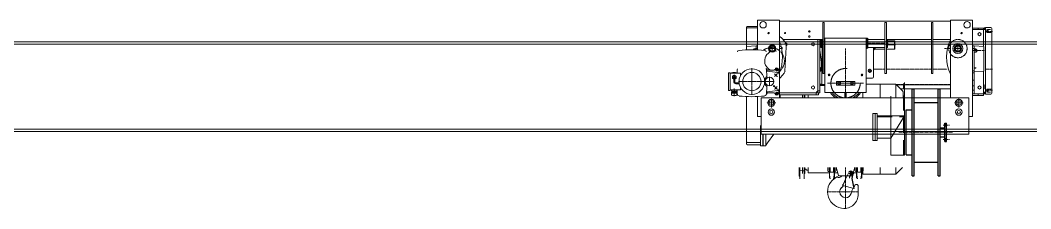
# Model space of a CAD drawing. Header units: millimetres. Extents: x -5562 to 63704, y 1151 to 23598.
# Drawn here: x 6988 to 9996, y 16285 to 16845 of the extents above; entities that cross this region are included whole.
import ezdxf

# ---------------------------------------------------------------- set-up
doc = ezdxf.new("R2010")
doc.units = ezdxf.units.MM
doc.header["$MEASUREMENT"] = 0
for name, pattern in [('CENTER2', [1.125, 0.75, -0.125, 0.125, -0.125]), ('CONTIN', [0]), ('DASHED', [315.32, 210.22, -105.1]), ('DOT_CENTER', [14, 12, -1, 0, -1]), ('HIDDEN', [9.525, 6.35, -3.175])]:
    doc.linetypes.add(name, pattern=pattern)
doc.layers.get('0').update_dxf_attribs({"linetype": 'CONTIN'})
doc.layers.add('07', color=7, linetype='CONTINUOUS')
doc.layers.add('Default', color=7, linetype='CONTINUOUS')

# ---------------------------------------------------------------- blocks, each defined once
blk = doc.blocks.new('A$C556C4CC6')
at = {"layer": '07', "color": 3, "linetype": 'Continuous', "ltscale": 100}
for p, q in [((72.5, 475), (84.5, 475)), ((72.5, 475), (72.5, 0)), ((84.5, 475), (84.5, 0)), ((214.5, 475), (214.5, 0)), ((214.5, 475), (226.5, 475)), ((226.5, 475), (226.5, 0)), ((84.5, 400), (214.5, 400)), ((39.5, 360), (39.5, 115)), ((39.5, 360), (72.5, 360)), ((251.5, 287.5), (251.5, 187.5)), ((251.5, 287.5), (261.5, 287.5)), ((251.5, 281), (261.5, 281)), ((261.5, 287.5), (261.5, 187.5)), ((226.5, 262.5), (251.5, 262.5)), ((251.5, 272), (261.5, 272)), ((226.5, 212.5), (251.5, 212.5)), ((251.5, 203), (261.5, 203)), ((251.5, 194), (261.5, 194)), ((251.5, 187.5), (261.5, 187.5)), ((39.5, 115), (72.5, 115)), ((84.5, 75), (214.5, 75)), ((72.5, 0), (84.5, 0)), ((214.5, 0), (226.5, 0))]:
    blk.add_line(p, q, dxfattribs=at)
at = {"layer": 'Default', "color": 1, "linetype": 'CENTER2', "lineweight": 13, "ltscale": 25}
for p, q in [((243.1, 276.5), (277.6, 276.5)), ((0, 237.5), (293.3, 237.5)), ((243.1, 198.5), (277.6, 198.5))]:
    blk.add_line(p, q, dxfattribs=at)

msp = doc.modelspace()

# ---------------------------------------------------------------- linework, layer by layer
at = {"color": 3, "linetype": 'Continuous', "lineweight": 0}
for p, q in [((9248.2, 16845.2), (9182.9, 16845.2)), ((9182.9, 16845.2), (9182.9, 16757.1)), ((9248.2, 16845.2), (9182.9, 16845.2)), ((9182.9, 16845.2), (9182.9, 16757.1)), ((9248.2, 16845.2), (9248.2, 16614.3)), ((9248.2, 16845.2), (9248.2, 16796.6)), ((9757.3, 16614.3), (9757.3, 16845.2)), ((9757.3, 16614.3), (9757.3, 16845.2)), ((9822.6, 16845.2), (9757.3, 16845.2)), ((9822.6, 16845.2), (9757.3, 16845.2)), ((9822.6, 16768.9), (9822.6, 16845.2)), ((9822.6, 16558.5), (9822.6, 16845.2)), ((9150.2, 16820.5), (9150.2, 16825)), ((9150.2, 16820.5), (9150.2, 16767.5)), ((9182.9, 16826.9), (9151.8, 16826.6)), ((9182.9, 16822.1), (9151.8, 16822.1)), ((9248.2, 16842.4), (9757.3, 16842.4)), ((9248.2, 16842.4), (9248.2, 16796.6)), ((9248.2, 16842.4), (9757.3, 16842.4)), ((9248.2, 16842.4), (9248.2, 16796.6)), ((9248.2, 16796.6), (9248.2, 16821.6)), ((9381, 16838.1), (9376.7, 16838.1)), ((9376.7, 16838.1), (9376.7, 16686.4)), ((9381, 16686.4), (9381, 16838.1)), ((9566.2, 16838.1), (9561.8, 16838.1)), ((9561.8, 16838.1), (9561.8, 16686.4)), ((9566.2, 16686.4), (9566.2, 16838.1)), ((9704.5, 16838.1), (9700.1, 16838.1)), ((9700.1, 16838.1), (9700.1, 16686.4)), ((9704.5, 16686.4), (9704.5, 16838.1)), ((9757.3, 16788), (9757.3, 16842.4)), ((9757.3, 16788), (9757.3, 16842.4)), ((9855.3, 16821.7), (9822.6, 16821.7)), ((9822.6, 16821.7), (9822.6, 16817.4)), ((9822.6, 16817.4), (9855.3, 16817.4)), ((9822.6, 16817.4), (9822.6, 16768.9)), ((9829.2, 16821.7), (9855.3, 16821.7)), ((9839, 16821.2), (9839, 16817.9)), ((9855.3, 16821.7), (9856.9, 16821.7)), ((9855.3, 16817.4), (9855.3, 16821.7)), ((9855.3, 16817.4), (9858, 16817.4)), ((9855.3, 16817.4), (9855.3, 16767.5)), ((9856.9, 16821.7), (9856.9, 16822.4)), ((9856.9, 16822.4), (9861.3, 16822.4)), ((9856.9, 16821.7), (9858, 16821.7)), ((9858, 16817.4), (9858, 16821.7)), ((9858, 16821.7), (9861.3, 16821.7)), ((9858, 16817.4), (9861.3, 16817.4)), ((9861.3, 16625.3), (9861.3, 16823.5)), ((9861.3, 16823.5), (9877.1, 16823.5)), ((9861.3, 16822.4), (9861.3, 16821.7)), ((9861.3, 16821.7), (9861.3, 16817.4)), ((9861.3, 16817.4), (9861.3, 16783.4)), ((9865.4, 16814.5), (9865.4, 16817.2)), ((9865.4, 16811.8), (9865.4, 16814.5)), ((9865.4, 16814.5), (9868.3, 16814.5)), ((9867.3, 16817.2), (9876.3, 16817.2)), ((9880.3, 16805.3), (9880.3, 16820.3)), ((9258.3, 16788), (9362.5, 16788)), ((9258.3, 16788), (9376.7, 16788)), ((9362.5, 16788), (9258.3, 16788)), ((9368, 16788), (9362.5, 16788)), ((9362.5, 16788), (9362.5, 16634.8)), ((9362.5, 16788), (9368, 16788)), ((9368, 16788), (9368, 16629.3)), ((9368, 16788), (9376.7, 16788)), ((9369.3, 16764.7), (9369.3, 16788)), ((9371, 16764.3), (9371, 16788)), ((9373.7, 16786.1), (9373.7, 16788)), ((9373.7, 16767), (9373.7, 16786.1)), ((9376.7, 16786.1), (9373.7, 16786.1)), ((9374.7, 16788), (9374.7, 16787.5)), ((9374.7, 16787.5), (9374.7, 16786.1)), ((9376.7, 16786.1), (9376.7, 16788)), ((9376.7, 16767), (9376.7, 16786.1)), ((9381, 16761.6), (9381, 16791.5)), ((9381, 16791.5), (9382.7, 16791.5)), ((9382.7, 16791.5), (9382.7, 16630.1)), ((9506.3, 16791.5), (9382.7, 16791.5)), ((9382.7, 16791.5), (9382.7, 16761.6)), ((9506.3, 16630.1), (9506.3, 16791.5)), ((9506.3, 16791.5), (9507.9, 16791.5)), ((9506.3, 16761.6), (9506.3, 16791.5)), ((9507.9, 16791.5), (9507.9, 16761.6)), ((9507.9, 16788), (9509.6, 16788)), ((9507.9, 16788), (9509.6, 16788)), ((9509.6, 16788), (9509.5, 16788)), ((9509.5, 16765.1), (9509.5, 16788)), ((9511, 16792.2), (9509.6, 16792.2)), ((9509.6, 16792.2), (9509.6, 16762.4)), ((9511, 16788.8), (9511, 16792.2)), ((9511, 16765), (9511, 16788.8)), ((9511, 16788), (9561.8, 16788)), ((9511, 16788), (9561.8, 16788)), ((9511, 16764.3), (9511, 16788)), ((9566.2, 16788), (9700.1, 16788)), ((9566.2, 16788), (9700.1, 16788)), ((9568.1, 16788), (9568.1, 16764.3)), ((9569.7, 16788), (9569.7, 16764.7)), ((9704.5, 16788), (9757.3, 16788)), ((9704.5, 16788), (9757.3, 16788)), ((9865.4, 16809.1), (9865.4, 16811.8)), ((9868.3, 16809.1), (9865.4, 16809.1)), ((9877.1, 16808.5), (9865.9, 16808.5)), ((9868.6, 16809.4), (9868.6, 16814.2)), ((9880.3, 16805.3), (9880.3, 16643.6)), ((9149.6, 16767.4), (9178.5, 16768.9)), ((9149.6, 16757.2), (9149.6, 16767.4)), ((9172.2, 16757.5), (9172.2, 16757.5)), ((9172.2, 16757.5), (9172.2, 16757.5)), ((9172.2, 16757.5), (9172.8, 16757.5)), ((9178.5, 16758), (9172.8, 16758)), ((9172.8, 16758), (9172.8, 16757.5)), ((9172.8, 16757.5), (9178.5, 16757.5)), ((9172.8, 16757.5), (9172.8, 16757.5)), ((9178.5, 16768.9), (9178.5, 16760.8)), ((9182.9, 16768.9), (9178.5, 16768.9)), ((9178.5, 16768.9), (9178.5, 16760.8)), ((9182.9, 16768.9), (9178.5, 16768.9)), ((9178.5, 16768.9), (9178.5, 16760.8)), ((9178.5, 16760.8), (9178.5, 16760.7)), ((9178.5, 16760.8), (9182.9, 16760.8)), ((9178.5, 16760.8), (9178.5, 16757.3)), ((9178.5, 16760.8), (9178.5, 16760.7)), ((9178.5, 16760.7), (9178.5, 16758)), ((9178.5, 16760.7), (9178.5, 16758)), ((9178.5, 16758), (9178.5, 16757.5)), ((9178.5, 16758), (9178.5, 16757.5)), ((9178.5, 16757.5), (9178.5, 16757.3)), ((9178.5, 16757.5), (9178.5, 16757.3)), ((9182.9, 16760.8), (9182.9, 16768.9)), ((9182.9, 16760.8), (9182.9, 16768.9)), ((9182.9, 16757.1), (9182.9, 16760.8)), ((9182.9, 16757.1), (9182.9, 16760.8)), ((9225.9, 16768.9), (9225.9, 16771.3)), ((9227, 16768.9), (9227, 16771.3)), ((9248.2, 16782.1), (9248.2, 16689.6)), ((9248.2, 16689.6), (9248.2, 16782.1)), ((9248.2, 16782.1), (9248.2, 16770.1)), ((9263.4, 16780.3), (9263.5, 16780.3)), ((9263.5, 16780.3), (9264.8, 16780.8)), ((9264.3, 16693.6), (9267.9, 16764.7)), ((9265.5, 16777.3), (9265, 16777.1)), ((9266.3, 16777.6), (9265.5, 16777.3)), ((9266.4, 16773.6), (9266.8, 16773.8)), ((9266.8, 16773.8), (9267.6, 16774)), ((9267.3, 16770.1), (9268.6, 16770.6)), ((9371, 16764.3), (9369.3, 16764.7)), ((9371, 16764.3), (9373.7, 16764.3)), ((9373.7, 16764.3), (9373.7, 16767)), ((9376.7, 16767), (9373.7, 16767)), ((9374.5, 16767), (9374.2, 16699.5)), ((9376.7, 16764.3), (9376.7, 16767)), ((9382.7, 16761.6), (9381, 16761.6)), ((9507.9, 16761.6), (9506.3, 16761.6)), ((9507.9, 16764.3), (9509.5, 16764.3)), ((9509.6, 16765.1), (9509.5, 16765.1)), ((9509.5, 16764.3), (9509.5, 16765.1)), ((9511, 16762.4), (9509.6, 16762.4)), ((9511, 16765), (9511, 16764.3)), ((9511, 16764.3), (9561.8, 16764.3)), ((9511, 16764.3), (9511, 16762.4)), ((9528.1, 16764.3), (9528.1, 16676.4)), ((9528.1, 16756.7), (9528.1, 16764.3)), ((9529.7, 16756.7), (9528.1, 16756.7)), ((9529.7, 16764.3), (9529.7, 16756.7)), ((9529.7, 16759.4), (9531.3, 16759.4)), ((9531.3, 16760.2), (9531.3, 16764.3)), ((9531.3, 16759.4), (9531.3, 16760.2)), ((9532.8, 16760.2), (9531.3, 16760.2)), ((9532.8, 16760.2), (9532.8, 16764.3)), ((9532.8, 16759.4), (9532.8, 16760.2)), ((9532.8, 16759.4), (9561.8, 16759.4)), ((9566.2, 16764.3), (9568.1, 16764.3)), ((9566.2, 16759.4), (9589.9, 16759.4)), ((9569.7, 16764.7), (9568.1, 16764.3)), ((9569.7, 16783.9), (9589.9, 16783.9)), ((9589.9, 16783.9), (9589.9, 16759.4)), ((9591.5, 16783.5), (9589.9, 16783.9)), ((9591.5, 16759.8), (9589.9, 16759.4)), ((9591.5, 16783.5), (9591.5, 16759.8)), ((9778.5, 16768.9), (9778.5, 16771.3)), ((9779.6, 16768.9), (9779.6, 16771.3)), ((9822.6, 16760.8), (9822.6, 16768.9)), ((9822.6, 16768.9), (9822.6, 16761)), ((9822.6, 16768.9), (9822.6, 16760.8)), ((9827, 16768.9), (9822.6, 16768.9)), ((9822.6, 16768.9), (9822.6, 16760.8)), ((9827, 16768.9), (9822.6, 16768.9)), ((9822.6, 16636.9), (9822.6, 16760.8)), ((9822.6, 16760.8), (9827, 16760.8)), ((9822.6, 16760.8), (9822.6, 16636.9)), ((9822.6, 16760.8), (9822.6, 16636.9)), ((9827, 16763.4), (9827, 16768.9)), ((9827, 16760.8), (9827, 16768.9)), ((9827, 16768.9), (9855.8, 16767.4)), ((9827, 16760.8), (9827, 16768.9)), ((9827, 16760.8), (9827, 16763.4)), ((9827, 16760.7), (9827, 16760.8)), ((9827, 16636.9), (9827, 16760.8)), ((9827, 16760.7), (9827, 16760.8)), ((9827, 16758), (9827, 16760.7)), ((9827, 16758), (9827, 16760.7)), ((9827, 16757.5), (9827, 16758)), ((9827, 16757.5), (9827, 16758)), ((9832.7, 16758), (9827, 16758)), ((9827, 16753.1), (9827, 16757.5)), ((9827, 16757.5), (9832.7, 16757.5)), ((9827, 16755.3), (9827, 16757.5)), ((9827, 16753.1), (9827, 16755.3)), ((9832.7, 16757.5), (9832.7, 16758)), ((9832.7, 16757.5), (9833.2, 16757.5)), ((9832.7, 16753.1), (9832.7, 16757.5)), ((9833.2, 16757.5), (9834.5, 16755.3)), ((9833.2, 16757.5), (9833.2, 16753.1)), ((9834.5, 16755.3), (9833.2, 16753.1)), ((9855.8, 16767.4), (9855.8, 16693.4)), ((9861.3, 16783.4), (9861.3, 16771.5)), ((9861.3, 16771.1), (9861.3, 16783.4)), ((9232, 16696.8), (9212.7, 16696.8)), ((9239.1, 16699.8), (9238.2, 16698.2)), ((9238.2, 16698.2), (9239.1, 16696.6)), ((9240.9, 16699.8), (9239.1, 16699.8)), ((9239.1, 16696.6), (9240.9, 16696.6)), ((9241.9, 16698.2), (9240.9, 16699.8)), ((9240.9, 16696.6), (9241.9, 16698.2)), ((9245.5, 16688.4), (9245.5, 16698.2)), ((9369.3, 16704.7), (9368, 16704.7)), ((9368, 16694.3), (9369.3, 16694.3)), ((9372.3, 16699.5), (9369.3, 16704.7)), ((9369.3, 16694.3), (9372.3, 16699.5)), ((9374.2, 16699.5), (9373.9, 16673.4)), ((9827, 16702.8), (9827, 16703.3)), ((9832.7, 16703.3), (9827, 16703.3)), ((9827, 16702.8), (9827, 16703.3)), ((9827, 16701.7), (9827, 16702.8)), ((9827, 16701.7), (9827, 16702.8)), ((9832.7, 16702.8), (9827, 16702.8)), ((9827, 16700.4), (9827, 16701.7)), ((9827, 16700.4), (9827, 16701.7)), ((9827, 16691.9), (9827, 16700.4)), ((9827, 16626.6), (9827, 16700.4)), ((9832.7, 16703.3), (9833.2, 16703.3)), ((9832.7, 16702.8), (9832.7, 16703.3)), ((9096.5, 16636.7), (9096.5, 16688.9)), ((9101.5, 16688.9), (9096.5, 16688.9)), ((9101.5, 16687.8), (9101.5, 16688.9)), ((9101.5, 16687.8), (9105.3, 16687.8)), ((9101.5, 16637.8), (9101.5, 16687.8)), ((9105.3, 16688.9), (9105.3, 16687.8)), ((9121.6, 16688.9), (9105.3, 16688.9)), ((9105.3, 16687.8), (9121.6, 16687.8)), ((9108, 16673.1), (9108, 16678.1)), ((9108.5, 16679.1), (9112.9, 16681.6)), ((9112.1, 16670.1), (9108.5, 16672.1)), ((9112.1, 16661.4), (9112.1, 16675.6)), ((9114, 16681.6), (9118.3, 16679.1)), ((9114.8, 16661.4), (9114.8, 16675.6)), ((9118.3, 16672.1), (9114.8, 16670.1)), ((9118.9, 16678.1), (9118.9, 16673.1)), ((9121.6, 16687.8), (9121.6, 16688.9)), ((9121.6, 16687.8), (9131.9, 16687.8)), ((9131.9, 16682.6), (9131.9, 16687.8)), ((9132.5, 16682.6), (9131.9, 16682.6)), ((9131.9, 16680.5), (9131.9, 16682.6)), ((9132.5, 16681.5), (9132.5, 16682.6)), ((9248.2, 16671.6), (9258.7, 16684.1)), ((9248.2, 16671.6), (9248.2, 16623.8)), ((9248.2, 16671.6), (9248.2, 16629.3)), ((9248.2, 16623.8), (9248.2, 16671.6)), ((9248.2, 16629.3), (9248.2, 16671.6)), ((9373.9, 16673.4), (9373.7, 16654.5)), ((9376.7, 16686.4), (9381, 16686.4)), ((9395.2, 16679.8), (9393.7, 16680.5)), ((9396, 16684.9), (9397.4, 16684.1)), ((9491.6, 16684.1), (9493, 16684.9)), ((9495.2, 16680.5), (9493.7, 16679.8)), ((9506.3, 16673.1), (9524.8, 16673.1)), ((9561.8, 16686.4), (9566.2, 16686.4)), ((9700.1, 16686.4), (9704.5, 16686.4)), ((9855.8, 16693.4), (9827, 16691.9)), ((9827.3, 16691.9), (9827.3, 16636.6)), ((9855.3, 16693.4), (9855.3, 16626)), ((9861.3, 16665.5), (9861.3, 16677.7)), ((9861.3, 16677.4), (9861.3, 16665.5)), ((9861.3, 16665.5), (9861.3, 16631.5)), ((9101.5, 16636.7), (9096.5, 16636.7)), ((9101.5, 16637.8), (9105.5, 16637.8)), ((9101.5, 16636.7), (9101.5, 16637.8)), ((9105.5, 16637.8), (9105.5, 16634.7)), ((9105.5, 16637.8), (9106.1, 16637.8)), ((9105.5, 16634.7), (9106.1, 16634.7)), ((9106.1, 16637.8), (9112.9, 16637.8)), ((9106.1, 16637.8), (9106.1, 16634.7)), ((9106.6, 16634.7), (9106.1, 16634.7)), ((9106.6, 16630.9), (9106.6, 16634.7)), ((9107.1, 16634.7), (9106.6, 16634.7)), ((9112.9, 16634.7), (9107.1, 16634.7)), ((9107.1, 16630.9), (9107.1, 16634.7)), ((9112.9, 16637.8), (9112.9, 16634.7)), ((9112.9, 16637.8), (9114, 16637.8)), ((9114, 16634.7), (9112.9, 16634.7)), ((9114, 16637.8), (9114, 16634.7)), ((9114, 16637.8), (9120.8, 16637.8)), ((9119.7, 16634.7), (9114, 16634.7)), ((9117.5, 16658.7), (9127.3, 16658.7)), ((9127.6, 16656), (9117.5, 16656)), ((9120.2, 16634.7), (9119.7, 16634.7)), ((9119.7, 16630.9), (9119.7, 16634.7)), ((9120.8, 16634.7), (9120.2, 16634.7)), ((9120.2, 16630.9), (9120.2, 16634.7)), ((9120.8, 16634.7), (9120.8, 16637.8)), ((9120.8, 16637.8), (9121.3, 16637.8)), ((9121.3, 16634.7), (9120.8, 16634.7)), ((9121.3, 16637.8), (9131.9, 16637.8)), ((9121.3, 16637.8), (9121.3, 16634.7)), ((9131.9, 16643), (9131.9, 16645.1)), ((9131.9, 16637.8), (9131.9, 16643)), ((9132.5, 16643), (9131.9, 16643)), ((9132.5, 16643), (9132.5, 16644.1)), ((9245.5, 16627.4), (9245.5, 16637.2)), ((9362.5, 16634.8), (9362.5, 16629.3)), ((9368, 16653.1), (9382.7, 16653.1)), ((9382.7, 16651.4), (9368, 16651.4)), ((9369.2, 16654.8), (9369.2, 16653.1)), ((9372.1, 16654.6), (9372.1, 16653.1)), ((9373.2, 16654.5), (9373.7, 16654.5)), ((9373.7, 16654.5), (9382.7, 16654.5)), ((9471.7, 16663.3), (9417.3, 16663.3)), ((9417.3, 16663.3), (9417.3, 16652.4)), ((9417.3, 16652.4), (9471.7, 16652.4)), ((9425.4, 16661.9), (9421.9, 16659.9)), ((9421.9, 16659.9), (9421.9, 16655.8)), ((9421.9, 16655.8), (9425.4, 16653.8)), ((9429, 16659.9), (9425.4, 16661.9)), ((9425.4, 16653.8), (9429, 16655.8)), ((9429, 16655.8), (9429, 16659.9)), ((9463.5, 16661.9), (9460, 16659.9)), ((9460, 16659.9), (9460, 16655.8)), ((9460, 16655.8), (9463.5, 16653.8)), ((9467.1, 16659.9), (9463.5, 16661.9)), ((9463.5, 16653.8), (9467.1, 16655.8)), ((9467.1, 16655.8), (9467.1, 16659.9)), ((9471.7, 16652.4), (9471.7, 16663.3)), ((9547.7, 16655.2), (9506.3, 16655.2)), ((9591.7, 16655.2), (9547.7, 16655.2)), ((9547.7, 16655.2), (9547.7, 16614.3)), ((9593.9, 16654.1), (9593.9, 16614.3)), ((9595.5, 16653.6), (9614.9, 16634.2)), ((9596, 16653.1), (9757.3, 16653.1)), ((9607.7, 16641.4), (9757.3, 16641.4)), ((9822.6, 16636.9), (9822.6, 16626.6)), ((9822.6, 16626.6), (9822.6, 16636.9)), ((9822.6, 16636.9), (9827, 16636.9)), ((9822.6, 16636.9), (9822.6, 16626.6)), ((9822.6, 16636.6), (9822.6, 16626.6)), ((9827, 16653.1), (9827.3, 16653.1)), ((9827, 16641.4), (9827.3, 16641.4)), ((9827, 16626.6), (9827, 16636.9)), ((9827.3, 16636.6), (9827, 16636.6)), ((9855.3, 16653.1), (9856.9, 16653.1)), ((9855.3, 16641.4), (9856.9, 16641.4)), ((9856.9, 16653.1), (9856.9, 16641.4)), ((9865.4, 16637), (9865.4, 16639.8)), ((9865.4, 16639.8), (9868.3, 16639.8)), ((9865.4, 16634.3), (9865.4, 16637)), ((9865.4, 16631.7), (9865.4, 16634.3)), ((9868.3, 16634.3), (9865.4, 16634.3)), ((9877.1, 16640.3), (9865.9, 16640.3)), ((9868.6, 16634.6), (9868.6, 16639.4)), ((9880.3, 16643.6), (9880.3, 16628.6)), ((9105.5, 16630.9), (9105.5, 16628.2)), ((9105.5, 16630.9), (9106.1, 16630.9)), ((9106.1, 16628.2), (9105.5, 16628.2)), ((9105.5, 16628.2), (9105.5, 16623.8)), ((9106.1, 16630.9), (9106.6, 16630.9)), ((9106.1, 16630.9), (9106.1, 16628.2)), ((9112.9, 16628.2), (9106.1, 16628.2)), ((9106.6, 16630.9), (9107.1, 16630.9)), ((9107.1, 16630.9), (9112.9, 16630.9)), ((9118.9, 16621.4), (9108, 16621.4)), ((9112.9, 16630.9), (9112.9, 16628.2)), ((9112.9, 16630.9), (9114, 16630.9)), ((9114, 16628.2), (9112.9, 16628.2)), ((9114, 16630.9), (9119.7, 16630.9)), ((9114, 16628.2), (9114, 16630.9)), ((9120.8, 16628.2), (9114, 16628.2)), ((9119.7, 16630.9), (9120.2, 16630.9)), ((9120.2, 16630.9), (9120.8, 16630.9)), ((9120.8, 16630.9), (9121.3, 16630.9)), ((9120.8, 16628.2), (9120.8, 16630.9)), ((9121.3, 16628.2), (9120.8, 16628.2)), ((9121.3, 16630.9), (9121.3, 16628.2)), ((9121.3, 16628.2), (9121.3, 16623.8)), ((9150.2, 16618.2), (9150.2, 16483.9)), ((9182.9, 16618.3), (9182.9, 16558.5)), ((9182.9, 16618.3), (9182.9, 16558.5)), ((9193.7, 16614.3), (9811.7, 16614.3)), ((9193.7, 16506.7), (9193.7, 16614.3)), ((9212.7, 16628.8), (9232, 16628.8)), ((9223.7, 16606.9), (9217.2, 16603.1)), ((9230.2, 16603.1), (9223.7, 16606.9)), ((9239.1, 16629), (9238.2, 16627.4)), ((9238.2, 16627.4), (9239.1, 16625.8)), ((9240.9, 16629), (9239.1, 16629)), ((9239.1, 16625.8), (9240.9, 16625.8)), ((9241.9, 16627.4), (9240.9, 16629)), ((9240.9, 16625.8), (9241.9, 16627.4)), ((9248.2, 16629.3), (9248.2, 16623.8)), ((9248.2, 16629.3), (9357, 16629.3)), ((9248.2, 16626), (9248.2, 16629.3)), ((9248.2, 16614.3), (9248.2, 16623.8)), ((9248.2, 16623.8), (9357.1, 16623.8)), ((9248.2, 16623.8), (9248.2, 16614.3)), ((9248.7, 16623.8), (9248.7, 16614.3)), ((9250.4, 16614.3), (9250.4, 16623.8)), ((9316.5, 16614.3), (9316.5, 16623.8)), ((9321.7, 16614.3), (9321.7, 16623.8)), ((9323.3, 16614.3), (9323.3, 16623.8)), ((9323.3, 16623.1), (9323.3, 16623.8)), ((9323.3, 16614.3), (9323.3, 16623.1)), ((9333.1, 16623.8), (9333.1, 16614.3)), ((9333.1, 16623.8), (9333.1, 16614.3)), ((9357, 16629.3), (9357.1, 16629.3)), ((9357.1, 16629.3), (9362.5, 16629.3)), ((9357.1, 16623.8), (9363.6, 16623.8)), ((9362.5, 16629.3), (9363.6, 16629.3)), ((9363.6, 16629.3), (9368, 16629.3)), ((9363.6, 16629.3), (9363.6, 16623.8)), ((9382.7, 16630.1), (9506.3, 16630.1)), ((9442.8, 16615.7), (9442.8, 16630.1)), ((9446.1, 16630.1), (9446.1, 16615.7)), ((9495.9, 16630.1), (9495.9, 16614.3)), ((9495.9, 16630.1), (9495.9, 16614.3)), ((9615.7, 16614.3), (9615.7, 16632.3)), ((9781.8, 16606.9), (9775.3, 16603.1)), ((9788.3, 16603.1), (9781.8, 16606.9)), ((9811.7, 16614.3), (9811.7, 16506.7)), ((9822.6, 16626.6), (9822.6, 16626)), ((9822.6, 16626.6), (9827, 16626.6)), ((9822.6, 16558.5), (9822.6, 16626.6)), ((9822.6, 16626.6), (9827, 16626.6)), ((9855.3, 16626), (9822.6, 16626)), ((9822.6, 16626), (9822.6, 16621.7)), ((9822.6, 16621.7), (9855.3, 16621.7)), ((9839, 16625.5), (9839, 16622.2)), ((9855.3, 16631.5), (9858, 16631.5)), ((9856.9, 16627.1), (9855.3, 16627.1)), ((9855.3, 16621.7), (9855.3, 16626)), ((9856.9, 16627.1), (9856.9, 16626.4)), ((9858, 16627.1), (9856.9, 16627.1)), ((9856.9, 16626.4), (9861.3, 16626.4)), ((9858, 16631.5), (9858, 16627.1)), ((9858, 16631.5), (9861.3, 16631.5)), ((9861.3, 16627.1), (9858, 16627.1)), ((9861.3, 16631.5), (9861.3, 16627.1)), ((9861.3, 16626.4), (9861.3, 16627.1)), ((9877.1, 16625.3), (9861.3, 16625.3)), ((9867.3, 16631.7), (9876.3, 16631.7)), ((9217.2, 16603.1), (9217.2, 16595.6)), ((9217.2, 16595.6), (9223.7, 16591.8)), ((9223.7, 16591.8), (9230.2, 16595.6)), ((9230.2, 16595.6), (9230.2, 16603.1)), ((9775.3, 16603.1), (9775.3, 16595.6)), ((9775.3, 16595.6), (9781.8, 16591.8)), ((9781.8, 16591.8), (9788.3, 16595.6)), ((9788.3, 16595.6), (9788.3, 16603.1)), ((9193.7, 16558.5), (9182.9, 16558.5)), ((9193.7, 16558.5), (9182.9, 16558.5)), ((9822.6, 16558.5), (9811.7, 16558.5)), ((9822.6, 16558.5), (9811.7, 16558.5)), ((9191.6, 16532.6), (9191.6, 16481.6)), ((9150.2, 16477.5), (9150.2, 16483.9)), ((9811.7, 16506.7), (9193.7, 16506.7)), ((9198.4, 16471.9), (9198.4, 16506.7)), ((9199.2, 16471.5), (9199.2, 16506.7)), ((9199.2, 16471.9), (9199.2, 16506.7)), ((9206.8, 16474.2), (9206.8, 16506.7)), ((9230.8, 16506.7), (9212.3, 16480.2)), ((9151.8, 16481.6), (9191.6, 16481.6)), ((9151.8, 16475.1), (9191.3, 16474.6)), ((9191.6, 16481.6), (9191.6, 16479.9)), ((9191.6, 16479.9), (9191.6, 16478.5)), ((9191.6, 16478.5), (9191.6, 16476.6)), ((9191.6, 16476.6), (9191.6, 16474.6)), ((9191.6, 16474.6), (9191.6, 16474.2)), ((9191.6, 16474.2), (9191.6, 16473.2)), ((9191.6, 16473.2), (9191.6, 16471.9)), ((9191.8, 16471.6), (9198.4, 16471.5)), ((9199.2, 16471.9), (9198.4, 16471.9)), ((9198.4, 16471.9), (9198.4, 16471.5)), ((9206.5, 16471.6), (9199.2, 16471.5)), ((9206.8, 16474.2), (9206.8, 16472)), ((9208.3, 16474.6), (9207.1, 16474.6)), ((9209, 16475.5), (9208.5, 16474.7)), ((9210.7, 16477.8), (9209, 16475.5)), ((9212.3, 16480.2), (9210.7, 16477.8)), ((9306.2, 16383.7), (9306.2, 16407.3)), ((9308.1, 16381.9), (9308.1, 16407.3)), ((9309.7, 16397.9), (9316.5, 16397.8)), ((9316.5, 16389.1), (9316.5, 16407.3)), ((9316.5, 16397.8), (9320.1, 16397.8)), ((9321.7, 16389.6), (9321.7, 16407.3)), ((9323.3, 16389.7), (9323.3, 16407.3)), ((9323.3, 16401.9), (9323.3, 16407.3)), ((9326.3, 16401.9), (9323.3, 16401.9)), ((9328.5, 16400), (9326.8, 16401.7)), ((9333.1, 16399.7), (9329.1, 16399.7)), ((9333.1, 16407.3), (9333.1, 16399.7)), ((9333.1, 16407.3), (9333.1, 16391)), ((9392.3, 16407.3), (9392.3, 16397.8)), ((9395.7, 16407.3), (9395.7, 16404)), ((9395.7, 16404), (9395.7, 16400.4)), ((9396.1, 16394), (9399, 16394)), ((9396.3, 16407.3), (9396.3, 16399)), ((9396.3, 16399), (9396.3, 16375.7)), ((9396.3, 16397.8), (9396.3, 16397.8)), ((9396.3, 16375.7), (9396.3, 16397.8)), ((9399, 16407.3), (9399, 16393.6)), ((9408.8, 16407.3), (9408.8, 16393.6)), ((9408.8, 16394), (9411.7, 16394)), ((9411.5, 16407.3), (9411.5, 16399)), ((9411.5, 16375.7), (9411.5, 16399)), ((9411.5, 16397.8), (9411.5, 16375.7)), ((9411.5, 16397.8), (9411.5, 16397.8)), ((9412, 16407.3), (9412, 16404)), ((9412, 16404), (9412, 16400.4)), ((9415.5, 16397.8), (9415.5, 16407.3)), ((9417.6, 16407.3), (9417.6, 16406.9)), ((9418, 16404.4), (9423.6, 16383.5)), ((9458.6, 16396.9), (9459.5, 16396.3)), ((9458.6, 16396.9), (9458.6, 16396.9)), ((9465.4, 16383.5), (9471, 16404.4)), ((9471.4, 16407.3), (9471.4, 16406.9)), ((9473.5, 16407.3), (9473.5, 16397.8)), ((9476.9, 16404), (9476.9, 16407.3)), ((9476.9, 16400.4), (9476.9, 16404)), ((9477.3, 16394), (9480.2, 16394)), ((9477.5, 16399), (9477.5, 16407.3)), ((9477.5, 16399), (9477.5, 16375.7)), ((9477.5, 16375.7), (9477.5, 16397.8)), ((9477.5, 16397.8), (9477.5, 16397.8)), ((9480.2, 16393.6), (9480.2, 16407.3)), ((9490, 16393.6), (9490, 16407.3)), ((9490, 16394), (9492.9, 16394)), ((9492.7, 16399), (9492.7, 16407.3)), ((9492.7, 16375.7), (9492.7, 16399)), ((9492.7, 16397.8), (9492.7, 16397.8)), ((9492.7, 16397.8), (9492.7, 16375.7)), ((9493.2, 16404), (9493.2, 16407.3)), ((9493.2, 16400.4), (9493.2, 16404)), ((9495.9, 16407.3), (9495.9, 16391)), ((9495.9, 16407.3), (9495.9, 16387.2)), ((9496.7, 16397.8), (9496.7, 16407.3)), ((9547.7, 16407.3), (9547.7, 16387.2)), ((9593.9, 16407.3), (9593.9, 16388.2)), ((9614, 16407.3), (9595.5, 16388.8)), ((9306.2, 16383.1), (9306.2, 16383.7)), ((9308.1, 16381.9), (9307.8, 16381.9)), ((9308.1, 16381.3), (9307.8, 16381.3)), ((9308.1, 16381.3), (9308.1, 16381.9)), ((9308.1, 16373.8), (9308.1, 16381.3)), ((9321.7, 16389.6), (9323.3, 16389.7)), ((9321.7, 16373.7), (9321.7, 16389.6)), ((9396.3, 16391), (9333.1, 16391)), ((9396.3, 16375.7), (9396.3, 16375.7)), ((9399, 16374), (9398.8, 16373.6)), ((9408.9, 16373.6), (9408.8, 16374)), ((9418.7, 16380), (9410.7, 16374)), ((9421.6, 16391), (9411.5, 16391)), ((9411.5, 16375.7), (9411.5, 16375.7)), ((9424.9, 16382.5), (9444.5, 16382.5)), ((9433, 16382.5), (9455.9, 16382.5)), ((9436.3, 16355.3), (9441.4, 16365.8)), ((9436.9, 16354), (9442.9, 16366.3)), ((9441.4, 16365.8), (9441.9, 16366.8)), ((9442.4, 16365.3), (9441.4, 16365.8)), ((9441.9, 16366.8), (9454.5, 16392.5)), ((9442.9, 16366.3), (9441.9, 16366.8)), ((9444.5, 16382.5), (9455.6, 16382.5)), ((9455.6, 16382.5), (9464.1, 16382.5)), ((9455.9, 16375.7), (9455.9, 16382.5)), ((9467.7, 16388), (9464.5, 16374.2)), ((9464.5, 16374.2), (9469.3, 16349.5)), ((9477.5, 16391), (9467.4, 16391)), ((9477.5, 16375.7), (9477.5, 16375.7)), ((9480.2, 16374), (9480, 16373.6)), ((9490.1, 16373.6), (9490, 16374)), ((9495.9, 16391), (9492.7, 16391)), ((9492.7, 16375.7), (9492.7, 16375.7)), ((9547.7, 16387.2), (9495.9, 16387.2)), ((9547.7, 16387.2), (9591.7, 16387.2)), ((9435.8, 16354.3), (9436.3, 16355.3)), ((9435.8, 16354.3), (9436.8, 16353.9)), ((9437.3, 16354.9), (9436.3, 16355.3)), ((9436.8, 16353.9), (9436.9, 16354)), ((9469, 16345.1), (9436.9, 16354)), ((9469, 16345.1), (9470.1, 16345.1)), ((9469.3, 16349.5), (9470.1, 16345.1))]:
    msp.add_line(p, q, dxfattribs=at)
at = {"color": 3, "linetype": 'DOT_CENTER', "lineweight": 0}
for p, q in [((9861.3, 16811.8), (9881.7, 16811.8)), ((9226.4, 16760.8), (9215.5, 16760.8)), ((9226.4, 16760.8), (9217.2, 16760.8)), ((9225.8, 16769.8), (9223.8, 16769.8)), ((9224.8, 16770.7), (9224.8, 16768.8)), ((9226.4, 16760.8), (9226.4, 16771.7)), ((9226.4, 16760.8), (9226.4, 16770)), ((9237.3, 16760.8), (9226.4, 16760.8)), ((9226.4, 16749.9), (9226.4, 16760.8)), ((9226.4, 16751.5), (9226.4, 16760.8)), ((9235.7, 16760.8), (9226.4, 16760.8)), ((9229, 16769.8), (9227.1, 16769.8)), ((9228, 16770.7), (9228, 16768.8)), ((9256.9, 16760.8), (9248.2, 16760.8)), ((9376.7, 16776.6), (9368, 16776.6)), ((9381, 16776.6), (9384, 16776.6)), ((9444.5, 16614.3), (9444.5, 16761.3)), ((9504.9, 16776.6), (9509.3, 16776.6)), ((9509.6, 16776.6), (9507.9, 16776.6)), ((9561.8, 16776.6), (9511, 16776.6)), ((9571.1, 16776.6), (9566.2, 16776.6)), ((9592.9, 16771.7), (9569.7, 16771.7)), ((9757.3, 16760.8), (9739.4, 16760.8)), ((9779.1, 16760.8), (9768.2, 16760.8)), ((9779.1, 16760.8), (9769.8, 16760.8)), ((9778.4, 16769.8), (9776.5, 16769.8)), ((9777.4, 16770.7), (9777.4, 16768.8)), ((9779.1, 16760.8), (9779.1, 16771.7)), ((9779.1, 16760.8), (9779.1, 16770)), ((9790, 16760.8), (9779.1, 16760.8)), ((9779.1, 16749.9), (9779.1, 16760.8)), ((9779.1, 16751.5), (9779.1, 16760.8)), ((9788.3, 16760.8), (9779.1, 16760.8)), ((9781.7, 16769.8), (9779.7, 16769.8)), ((9780.7, 16770.7), (9780.7, 16768.8)), ((9821.3, 16755.3), (9828.3, 16755.3)), ((9832.3, 16755.3), (9827, 16755.3)), ((9832.3, 16755.3), (9835.6, 16755.3)), ((9835.6, 16755.3), (9858.4, 16755.3)), ((9165.7, 16702.5), (9165.7, 16666.6)), ((9209.9, 16698.2), (9208.9, 16698.2)), ((9245.3, 16698.2), (9234.7, 16698.2)), ((9240, 16703.5), (9240, 16692.9)), ((9368, 16699.5), (9376.7, 16699.5)), ((9372.3, 16699.5), (9373.2, 16699.5)), ((9373.2, 16699.5), (9374.2, 16699.5)), ((9374.2, 16699.5), (9376.7, 16699.5)), ((9381, 16699.5), (9382.7, 16699.5)), ((9522.3, 16694.9), (9510.9, 16694.9)), ((9516.6, 16700.6), (9516.6, 16689.2)), ((9528.1, 16699.5), (9561.8, 16699.5)), ((9566.2, 16699.5), (9700.1, 16699.5)), ((9704.5, 16699.5), (9747, 16699.5)), ((9821.3, 16694.6), (9828.3, 16694.6)), ((9861.3, 16699.5), (9881.7, 16699.5)), ((9165.7, 16666.6), (9165.7, 16664.7)), ((9165.7, 16664.7), (9165.7, 16662.8)), ((9218.2, 16676.7), (9218.2, 16662.8)), ((9241.9, 16686.5), (9233.1, 16677.6)), ((9396.8, 16683.1), (9396.8, 16680)), ((9492.1, 16683.1), (9492.1, 16680)), ((9506.8, 16690.8), (9506.3, 16690.8)), ((9113.4, 16642), (9113.4, 16619.8)), ((9127, 16662.8), (9126, 16662.8)), ((9127.4, 16662.8), (9127, 16662.8)), ((9165.7, 16662.8), (9127.4, 16662.8)), ((9205.4, 16662.8), (9165.7, 16662.8)), ((9165.7, 16662.8), (9165.7, 16623)), ((9204.4, 16662.8), (9218.2, 16662.8)), ((9218.2, 16662.8), (9232.1, 16662.8)), ((9218.2, 16662.8), (9218.2, 16648.9)), ((9229.8, 16651.2), (9233.1, 16648)), ((9233.1, 16648), (9233.6, 16647.4)), ((9241.9, 16639.1), (9233.1, 16648)), ((9498.1, 16657.9), (9390.8, 16657.9)), ((9594.8, 16654.2), (9757.3, 16654.2)), ((9821.3, 16650.5), (9828.3, 16650.5)), ((9827, 16654.2), (9827.3, 16654.2)), ((9827, 16650.5), (9828.3, 16650.5)), ((9861.3, 16637), (9881.7, 16637)), ((9208.9, 16627.4), (9209.9, 16627.4)), ((9223.7, 16599.3), (9223.7, 16612.7)), ((9234.7, 16627.4), (9245.3, 16627.4)), ((9240, 16632.7), (9240, 16622.1)), ((9781.8, 16586), (9781.8, 16612.7)), ((9223.7, 16599.3), (9210.3, 16599.3)), ((9237, 16599.3), (9223.7, 16599.3)), ((9223.7, 16586), (9223.7, 16599.3)), ((9795.1, 16599.3), (9768.5, 16599.3)), ((9444.5, 16317.5), (9444.5, 16407.3)), ((9460.8, 16394.6), (9460.8, 16393.1)), ((9444.5, 16381.2), (9444.5, 16382.5)), ((9455.6, 16389.4), (9457.1, 16389.4)), ((9457.1, 16389.4), (9457.2, 16389.4)), ((9457.2, 16389.4), (9460.8, 16389.4)), ((9457.2, 16389.4), (9464.4, 16389.4)), ((9460.8, 16393.1), (9460.8, 16393)), ((9460.8, 16393), (9460.8, 16385.8)), ((9460.8, 16389.4), (9464.4, 16389.4)), ((9460.8, 16385.8), (9460.8, 16385.7)), ((9460.8, 16385.7), (9460.8, 16384.2)), ((9464.4, 16389.4), (9466, 16389.4)), ((9464.4, 16389.4), (9464.5, 16389.4)), ((9389.5, 16334.7), (9483.3, 16334.7)), ((9444.5, 16284.5), (9444.5, 16317.5))]:
    msp.add_line(p, q, dxfattribs=at)
at = {"lineweight": 0}
for p, q in [((4931.6, 16780.5), (14404, 16780.5)), ((4940.6, 16773.7), (14395, 16773.7)), ((5107.2, 16514.8), (14228.4, 16514.8)), ((5111.8, 16521.6), (14223.8, 16521.6))]:
    msp.add_line(p, q, dxfattribs=at)
at = {"color": 3, "linetype": 'DASHED', "lineweight": 0}
for p, q in [((9225.9, 16768.5), (9225.9, 16768.9)), ((9227, 16768.5), (9227, 16768.9)), ((9778.5, 16768.5), (9778.5, 16768.9)), ((9779.6, 16768.5), (9779.6, 16768.9)), ((9827, 16689.2), (9822.6, 16689.2)), ((9827, 16667.4), (9822.6, 16667.4)), ((9362.5, 16634.8), (9368, 16634.8)), ((9357.1, 16629.3), (9357.1, 16623.8)), ((9463.4, 16374.1), (9466.7, 16388.2)), ((9463.4, 16374.1), (9469, 16345.1)), ((9468.2, 16349.3), (9469.3, 16349.5))]:
    msp.add_line(p, q, dxfattribs=at)
at = {"color": 3, "linetype": 'HIDDEN', "lineweight": 0, "ltscale": 7}
for p, q in [((9617.4, 16443.6), (9617.4, 16656.9)), ((9538.9, 16557.8), (9617.4, 16557.8))]:
    msp.add_line(p, q, dxfattribs=at)
at = {"color": 3, "lineweight": 0}
for p, q in [((9620.5, 16443.6), (9620.5, 16660)), ((9579.7, 16443.6), (9579.7, 16619.2)), ((9525.8, 16487.4), (9525.8, 16567.7)), ((9525.8, 16567.7), (9532.3, 16567.7)), ((9531.3, 16567.7), (9532.3, 16567.7)), ((9532.3, 16487.4), (9532.3, 16567.7)), ((9538.9, 16567.7), (9532.3, 16567.7)), ((9538.9, 16487.4), (9538.9, 16567.7)), ((9538.9, 16560.9), (9620.5, 16560.9)), ((9579.7, 16494.2), (9620.5, 16560.9)), ((9532.3, 16487.4), (9525.8, 16487.4)), ((9538.9, 16487.4), (9532.3, 16487.4)), ((9538.9, 16494.2), (9579.7, 16494.2)), ((9620.5, 16443.6), (9579.7, 16443.6))]:
    msp.add_line(p, q, dxfattribs=at)
at = {"color": 3, "linetype": 'CENTER2', "lineweight": 0, "ltscale": 25}
msp.add_line((9508, 16514.6), (9558.9, 16514.6), dxfattribs=at)
at = {"color": 3, "linetype": 'Continuous', "lineweight": 0}
for centre, radius in [((9199.2, 16831.6), 9.53), ((9806.3, 16831.6), 9.53), ((9336.9, 16811.9), 2.23), ((9336.9, 16796.7), 2.23), ((9843.3, 16803.8), 4.63), ((9226.4, 16760.8), 10.9), ((9226.4, 16760.8), 8.17), ((9224.8, 16769.8), 0.544), ((9228, 16769.8), 0.544), ((9347.8, 16773.8), 4.63), ((9779.1, 16760.8), 15), ((9779.1, 16760.8), 10.9), ((9779.1, 16760.8), 8.17), ((9777.4, 16769.8), 0.544), ((9780.7, 16769.8), 0.544), ((9165.7, 16662.8), 38.1), ((9240, 16698.2), 3.54), ((9516.6, 16694.9), 4.97), ((9165.7, 16662.8), 27.2), ((9218.2, 16662.8), 12.8), ((9395.5, 16682.4), 2.72), ((9493.5, 16682.4), 2.72), ((9843.3, 16645.1), 4.63), ((9223.7, 16599.3), 10.6), ((9240, 16627.4), 3.54), ((9781.8, 16599.3), 10.6), ((9223.7, 16572.1), 9.53), ((9223.7, 16572.1), 4.63), ((9781.8, 16572.1), 9.53), ((9781.8, 16572.1), 4.63), ((9460.8, 16389.4), 3.81), ((9460.8, 16389.4), 2.31)]:
    msp.add_circle(centre, radius, dxfattribs=at)
at = {"color": 3, "linetype": 'DASHED', "lineweight": 0}
for centre, radius in [((9264.5, 16807), 1.5), ((9444.5, 16657.9), 43.6)]:
    msp.add_circle(centre, radius, dxfattribs=at)
at = {"color": 3, "linetype": 'DOT_CENTER', "lineweight": 0}
msp.add_circle((9779.1, 16760.8), 27.2, dxfattribs=at)
at = {"color": 3, "linetype": 'Continuous', "lineweight": 0}
for centre, radius, start, end in [((9151.8, 16825), 1.63, 90.5, 180), ((9151.8, 16820.5), 1.63, 90, 180), ((9868.3, 16814.2), 0.327, 0, 90), ((9877.1, 16820.3), 3.27, 0, 90), ((9215.5, 16807), 2.01, 90, 270), ((9215.5, 16807), 2.01, 270, 90), ((9226.4, 16760.8), 41.9, 27.8356, 58.7026), ((9857.6, 16735.9), 112.5, 153.0138, 206.9862), ((9790, 16807), 2.01, 0, 180), ((9790, 16807), 2.01, 180, 0), ((9865.9, 16809.1), 0.544, 180, 270), ((9868.3, 16809.4), 0.327, 270, 0), ((9877.1, 16805.3), 3.27, 0, 90), ((9128.2, 16750.2), 5.44, 95.9062, 174.0938), ((9165.7, 16387.3), 370.3, 84.0938, 95.9062), ((9203.2, 16750.2), 5.44, 5.9062, 84.0938), ((9226.4, 16760.2), 9.15, 120.3714, 59.6286), ((9220.6, 16770.1), 2.31, 300.4319, 305.1137), ((9220.6, 16770.1), 2.28, 305.1137, 309.8182), ((9220.4, 16770.3), 2.57, 309.8182, 313.9786), ((9220.4, 16770.4), 2.66, 313.9786, 318.0064), ((9220, 16770.7), 3.21, 318.0064, 321.3849), ((9219.8, 16770.9), 3.44, 321.3849, 324.5733), ((9219, 16771.5), 4.43, 324.5733, 327.0946), ((9218.6, 16771.7), 4.86, 327.0946, 329.4373), ((9217, 16772.7), 6.8, 329.4373, 331.1429), ((9216.3, 16773.1), 7.55, 331.1429, 332.7101), ((9208.2, 16777.2), 16.6, 332.7101, 333.4348), ((9273.8, 16744.4), 56.7, 153.1623, 153.3765), ((9230.4, 16766.3), 8.11, 151.6738, 153.1623), ((9227.6, 16767.8), 4.94, 149.2682, 151.6738), ((9225.9, 16768.8), 2.94, 145.3419, 149.2682), ((9225.3, 16769.3), 2.14, 140.1132, 145.3419), ((9224.8, 16769.7), 1.49, 132.8972, 140.1132), ((9224.6, 16769.9), 1.18, 124.0037, 132.8972), ((9224.4, 16770.1), 0.96, 113.197, 124.0037), ((9224.4, 16770.1), 0.924, 101.6785, 113.197), ((9226.4, 16760.8), 10.5, 92.97, 101.9615), ((9226.4, 16760.8), 10.5, 78.0385, 87.03), ((9228.4, 16770.1), 0.924, 66.803, 78.3215), ((9228.4, 16770.1), 0.96, 55.9963, 66.803), ((9228.3, 16769.9), 1.18, 47.1028, 55.9963), ((9228.1, 16769.7), 1.49, 39.8868, 47.1028), ((9227.6, 16769.3), 2.14, 34.6581, 39.8868), ((9226.9, 16768.8), 2.94, 30.7318, 34.6581), ((9225.2, 16767.8), 4.94, 28.3262, 30.7318), ((9222.4, 16766.3), 8.11, 26.8377, 28.3262), ((9179.1, 16744.4), 56.7, 26.6235, 26.8377), ((9244.6, 16777.2), 16.6, 206.5652, 207.2899), ((9236.5, 16773.1), 7.55, 207.2899, 208.8571), ((9235.9, 16772.7), 6.8, 208.8571, 210.5627), ((9234.2, 16771.7), 4.86, 210.5627, 212.9054), ((9233.8, 16771.5), 4.43, 212.9054, 215.4267), ((9233, 16770.9), 3.44, 215.4267, 218.6151), ((9232.8, 16770.7), 3.21, 218.6151, 221.9936), ((9232.4, 16770.4), 2.66, 221.9936, 226.0214), ((9232.4, 16770.3), 2.57, 226.0214, 230.1818), ((9232.2, 16770.1), 2.28, 230.1818, 234.8863), ((9232.2, 16770.1), 2.31, 234.8863, 239.5681), ((9129.8, 16735.9), 127.1, 338.664, 21.336), ((9252.5, 16770.1), 4.36, 180, 257.8468), ((9248.2, 16749.9), 16.3, 58.3892, 77.8468), ((9265.2, 16776.6), 0.544, 112.6062, 202.2341), ((9226.4, 16760.8), 41.4, 18.513, 22.2341), ((9226.4, 16760.8), 43.3, 22.8968, 27.5997), ((9226.4, 16760.8), 41.9, 17.7689, 22.9782), ((9265.2, 16776.6), 0.544, 110.3735, 112.6062), ((9226.4, 16760.8), 42.5, 17.8017, 22.9454), ((9266.2, 16774.1), 0.544, 198.513, 288.1409), ((9266.2, 16773.8), 4.63, 90, 92.9769), ((9266.2, 16773.8), 4.63, 286.0825, 90), ((9226.4, 16760.8), 43.3, 17.8503, 22.8968), ((9266.2, 16774.1), 0.544, 288.1409, 290.3735), ((9226.4, 16760.8), 41.9, 7.5841, 12.9115), ((9226.4, 16760.8), 43.3, 13.1474, 17.8503), ((9262.6, 16765.6), 5.44, 350.3735, 7.5841), ((9095.1, 16702.5), 278.1, 359.3902, 11.0858), ((9779.1, 16760.2), 9.15, 120.3714, 59.6286), ((9773.3, 16770.1), 2.31, 300.4319, 305.1137), ((9773.3, 16770.1), 2.28, 305.1137, 309.8182), ((9773.1, 16770.3), 2.57, 309.8182, 313.9786), ((9773, 16770.4), 2.66, 313.9786, 318.0064), ((9772.6, 16770.7), 3.21, 318.0064, 321.3849), ((9772.4, 16770.9), 3.44, 321.3849, 324.5733), ((9771.6, 16771.5), 4.43, 324.5733, 327.0946), ((9771.3, 16771.7), 4.86, 327.0946, 329.4373), ((9769.6, 16772.7), 6.8, 329.4373, 331.1429), ((9769, 16773.1), 7.55, 331.1429, 332.7101), ((9760.9, 16777.2), 16.6, 332.7101, 333.4348), ((9826.4, 16744.4), 56.7, 153.1623, 153.3765), ((9783.1, 16766.3), 8.11, 151.6738, 153.1623), ((9780.3, 16767.8), 4.94, 149.2682, 151.6738), ((9778.6, 16768.8), 2.94, 145.3419, 149.2682), ((9777.9, 16769.3), 2.14, 140.1132, 145.3419), ((9777.4, 16769.7), 1.49, 132.8972, 140.1132), ((9777.2, 16769.9), 1.18, 124.0037, 132.8972), ((9777.1, 16770.1), 0.96, 113.197, 124.0037), ((9777.1, 16770.1), 0.924, 101.6785, 113.197), ((9779.1, 16760.8), 10.5, 92.97, 101.9615), ((9779.1, 16760.8), 10.5, 78.0385, 87.03), ((9781.1, 16770.1), 0.924, 66.803, 78.3215), ((9781, 16770.1), 0.96, 55.9963, 66.803), ((9780.9, 16769.9), 1.18, 47.1028, 55.9963), ((9780.7, 16769.7), 1.49, 39.8868, 47.1028), ((9780.2, 16769.3), 2.14, 34.6581, 39.8868), ((9779.6, 16768.8), 2.94, 30.7318, 34.6581), ((9777.8, 16767.8), 4.94, 28.3262, 30.7318), ((9775, 16766.3), 8.11, 26.8377, 28.3262), ((9731.7, 16744.4), 56.7, 26.6235, 26.8377), ((9797.3, 16777.2), 16.6, 206.5652, 207.2899), ((9789.2, 16773.1), 7.55, 207.2899, 208.8571), ((9788.5, 16772.7), 6.8, 208.8571, 210.5627), ((9786.9, 16771.7), 4.86, 210.5627, 212.9054), ((9786.5, 16771.5), 4.43, 212.9054, 215.4267), ((9785.7, 16770.9), 3.44, 215.4267, 218.6151), ((9785.5, 16770.7), 3.21, 218.6151, 221.9936), ((9785.1, 16770.4), 2.66, 221.9936, 226.0214), ((9785, 16770.3), 2.57, 226.0214, 230.1818), ((9784.8, 16770.1), 2.28, 230.1818, 234.8863), ((9784.9, 16770.1), 2.31, 234.8863, 239.5681), ((9233.7, 16724.1), 29.9, 78.9725, 245.6958), ((9491, 16662.8), 370.3, 174.0938, 176.1211), ((9204.6, 16698.2), 5.44, 9.5941, 46.5468), ((8840.4, 16662.8), 370.3, 5.035, 5.9062), ((8840.4, 16662.8), 370.3, 2.4179, 5.035), ((9211.4, 16695.5), 2.18, 185.035, 266.0021), ((9212.7, 16699.6), 2.72, 189.5941, 270), ((9226.4, 16711), 15, 289.4102, 302.1183), ((9232, 16699.6), 2.72, 270, 350.4059), ((9240, 16698.2), 5.44, 90, 170.4059), ((9240, 16698.2), 5.44, 0, 90), ((9366.3, 16699.5), 5.17, 288.4085, 71.5915), ((9366.3, 16699.5), 6.81, 283.8865, 0), ((9113.4, 16640.1), 49.5, 80.5091, 99.4909), ((9113.4, 16675.6), 5.44, 284.4775, 255.5225), ((9113.4, 16675.6), 5.99, 144.62, 155.38), ((9113.4, 16675.6), 5.99, 204.62, 215.38), ((9113.4, 16675.6), 2.72, 300, 240), ((9113.4, 16675.6), 1.36, 0, 180), ((9113.4, 16675.6), 5.99, 84.62, 95.38), ((9113.4, 16675.6), 5.99, 24.62, 35.38), ((9113.4, 16675.6), 5.99, 324.62, 335.38), ((9222.6, 16662.8), 19.1, 133.0079, 172.0814), ((9208.1, 16678.3), 2.18, 313.0079, 2.4179), ((9188.4, 16367.4), 326.7, 80.382, 86.0021), ((9242.1, 16684.1), 5.44, 3.429, 80.382), ((8885.8, 16662.8), 362.4, 356.571, 3.429), ((9226.4, 16711), 41.9, 320.2628, 333.163), ((9259, 16694.5), 5.44, 333.163, 350.3735), ((9444.5, 16657.9), 55.5, 150.87, 156), ((9444.5, 16657.9), 53.9, 150.87, 156), ((9444.5, 16657.9), 52.5, 151.7903, 155.0796), ((9444.5, 16657.9), 52.5, 24.9204, 28.2097), ((9444.5, 16657.9), 53.9, 24, 29.2802), ((9492.1, 16690.8), 9.53, 266.3042, 275.3673), ((9444.5, 16657.9), 55.5, 24, 29.2837), ((9492.1, 16690.8), 9.53, 285.5541, 295.3407), ((9524.8, 16676.4), 3.27, 270, 0), ((9117.5, 16661.4), 5.44, 180, 270), ((9117.5, 16661.4), 2.72, 180, 270), ((9491, 16662.8), 370.3, 183.8789, 185.9062), ((9165.7, 16662.8), 38.7, 186.0637, 190.1401), ((9222.6, 16662.8), 19.1, 187.9186, 226.9921), ((8840.4, 16662.8), 370.3, 354.965, 357.5821), ((9208.1, 16647.3), 2.18, 357.5821, 46.9921), ((9188.4, 16958.2), 326.7, 273.9979, 279.618), ((9242.1, 16641.4), 5.44, 279.618, 356.571), ((9347.8, 16645.1), 4.63, 90, 180), ((9347.8, 16645.1), 4.63, 180, 270), ((9347.8, 16645.1), 4.63, 0, 90), ((9347.8, 16645.1), 4.63, 270, 0), ((9362.5, 16629.3), 5.48, 90, 180), ((9366.3, 16578.7), 76.1, 87.8372, 88.7702), ((9366.3, 16578.7), 76.1, 85.6713, 87.8372), ((9366.3, 16578.7), 76.1, 84.8692, 85.6713), ((9425.4, 16657.9), 4.65, 0, 180), ((9425.4, 16657.9), 4.65, 180, 0), ((9463.5, 16657.9), 4.65, 0, 180), ((9463.5, 16657.9), 4.65, 180, 0), ((9591.7, 16649.7), 5.44, 45, 90), ((9613, 16632.3), 2.72, 0, 45), ((9865.9, 16639.8), 0.544, 90, 180), ((9868.3, 16639.4), 0.327, 0, 90), ((9868.3, 16634.6), 0.327, 270, 0), ((9877.1, 16643.6), 3.27, 270, 0), ((9108, 16623.8), 2.42, 180, 270), ((9118.9, 16623.8), 2.42, 270, 0), ((9128.2, 16625.3), 5.44, 185.9062, 264.0938), ((9165.7, 16988.1), 370.3, 264.0938, 275.9062), ((9203.2, 16625.3), 5.44, 275.9062, 354.0938), ((9204.6, 16627.4), 5.44, 313.4532, 350.4059), ((8840.4, 16662.8), 370.3, 354.0938, 354.965), ((9211.4, 16630.1), 2.18, 93.9979, 174.965), ((9212.7, 16626), 2.72, 90, 170.4059), ((9232, 16626), 2.72, 9.5941, 90), ((9240, 16627.4), 5.44, 189.5941, 270), ((9240, 16627.4), 5.44, 270, 0), ((9444.5, 16657.9), 52.5, 211.904, 235.9977), ((9444.5, 16657.9), 48.7, 214.7385, 243.3617), ((9441.2, 16615.7), 1.63, 301.1618, 0), ((9447.7, 16615.7), 1.63, 180, 238.8382), ((9444.5, 16657.9), 48.7, 296.6383, 325.2615), ((9444.5, 16657.9), 52.5, 304.0023, 328.096), ((9877.1, 16628.6), 3.27, 270, 0), ((9326.3, 16401.1), 0.817, 45, 90), ((9329.1, 16400.5), 0.817, 225, 270), ((9396.1, 16397.8), 3.81, 180, 270), ((9397.9, 16400.4), 2.18, 180, 221.4096), ((9558.2, 16402.4), 161.9, 181.6117, 190.2396), ((9399.3, 16393.6), 0.272, 180, 201.536), ((9399.5, 16393.7), 0.544, 201.536, 260.6035), ((9403.9, 16420.1), 27.2, 260.6035, 279.3965), ((9408.2, 16393.7), 0.544, 279.3965, 338.464), ((9408.5, 16393.6), 0.272, 338.464, 0), ((9249.6, 16402.4), 161.9, 349.7604, 358.3883), ((9409.9, 16400.4), 2.18, 318.5904, 0), ((9411.7, 16397.8), 3.81, 270, 0), ((9429.6, 16407.5), 12, 182.8264, 195), ((9384, 16400), 71.9, 355.3966, 357.0863), ((9380, 16396.2), 78.6, 344.8715, 0.492), ((9460.8, 16389.4), 7.08, 50.1989, 100.3822), ((9460.8, 16389.4), 7.08, 348.4994, 50.1989), ((9459.4, 16407.5), 12, 345, 357.1736), ((9477.3, 16397.8), 3.81, 180, 270), ((9479.1, 16400.4), 2.18, 180, 221.4096), ((9639.4, 16402.4), 161.9, 181.6117, 190.2396), ((9480.5, 16393.6), 0.272, 180, 201.536), ((9480.7, 16393.7), 0.544, 201.536, 260.6035), ((9485.1, 16420.1), 27.2, 260.6035, 279.3965), ((9489.4, 16393.7), 0.544, 279.3965, 338.464), ((9489.7, 16393.6), 0.272, 338.464, 0), ((9330.8, 16402.4), 161.9, 349.7604, 358.3883), ((9491.1, 16400.4), 2.18, 318.5904, 0), ((9492.9, 16397.8), 3.81, 270, 0), ((9439.9, 16334.7), 49, 126.5666, 270), ((9425, 16386.3), 8.87, 224.9865, 334.9274), ((9424.9, 16383.9), 1.36, 195, 270), ((9464.1, 16383.9), 1.36, 270, 345), ((9591.7, 16392.6), 5.44, 270, 315), ((9444.5, 16334.7), 17.2, 132.7577, 180), ((9444.5, 16334.7), 17.2, 180, 270), ((9384, 16400), 71.9, 312.7577, 319.6676), ((9530.5, 16311.9), 71.9, 152.0031, 165.1778), ((9530.5, 16311.9), 71.9, 143.6411, 148.4809), ((9477, 16351.3), 5.44, 351.7344, 143.6411), ((9553.6, 16340.2), 71.9, 171.7344, 186.037), ((9439.9, 16328.1), 42.5, 270, 6.037), ((9444.5, 16334.7), 17.2, 270, 345.1778)]:
    msp.add_arc(centre, radius, start, end, dxfattribs=at)
at = {"color": 3, "linetype": 'DOT_CENTER', "lineweight": 0}
for centre, radius, start, end in [((9222.9, 16724), 39.6, 304.8679, 125.9805), ((9218.2, 16662.8), 27.2, 32.0472, 57.9528), ((9218.2, 16662.8), 19.1, 306.8699, 323.1301), ((9218.2, 16662.8), 27.2, 302.0472, 327.9528)]:
    msp.add_arc(centre, radius, start, end, dxfattribs=at)
at = {"color": 3, "linetype": 'DASHED', "lineweight": 0}
for centre, radius, start, end in [((9226.4, 16760.8), 7.79, 94.01, 85.99), ((9226.4, 16760.8), 7.79, 85.99, 94.01), ((9779.1, 16760.8), 7.79, 94.01, 85.99), ((9779.1, 16760.8), 7.79, 85.99, 94.01), ((9444.5, 16657.9), 55.5, 150.7163, 150.87), ((9444.5, 16657.9), 53.9, 150.7198, 150.87), ((9460.8, 16389.4), 5.99, 348.4994, 92.8449)]:
    msp.add_arc(centre, radius, start, end, dxfattribs=at)
at = {"color": 3, "linetype": 'Continuous', "lineweight": 0}
for points, knots in [([(9178.5, 16760.7), (9177.3, 16760.7), (9174.9, 16760.7), (9171.9, 16760.2), (9170.6, 16758.6), (9170.3, 16757.9), (9170.2, 16757.5)], [0, 0, 0, 0, 6.66504, 13.428818, 15.499177, 17.620074, 17.620074, 17.620074, 17.620074]), ([(9827, 16760.7), (9828.2, 16760.7), (9830.6, 16760.7), (9834, 16760.1), (9835.4, 16757.6), (9835.6, 16755.7), (9835.7, 16754.2), (9835.5, 16752.8), (9834.6, 16751.3), (9832.5, 16750), (9829.8, 16750.4), (9827.9, 16750.3), (9827, 16750.3)], [0, 0, 0, 0, 6.66504, 13.428818, 17.403272, 21.630552, 23.771484, 25.84481, 29.327677, 33.029169, 38.478037, 43.595058, 43.595058, 43.595058, 43.595058]), ([(9151.8, 16481.6), (9151.7, 16481.6), (9151.5, 16481.6), (9151.2, 16481.7), (9150.9, 16482), (9150.6, 16482.2), (9150.4, 16482.6), (9150.3, 16483), (9150.2, 16483.5), (9150.2, 16483.8), (9150.2, 16483.9)], [0, 0, 0, 0, 0.591123, 1.205208, 1.859604, 2.563199, 3.316433, 4.112783, 4.940616, 5.784998, 5.784998, 5.784998, 5.784998]), ([(9151.8, 16475.1), (9151.7, 16475.1), (9151.5, 16475.1), (9151.2, 16475.3), (9150.9, 16475.5), (9150.6, 16475.8), (9150.4, 16476.2), (9150.3, 16476.6), (9150.2, 16477), (9150.2, 16477.3), (9150.2, 16477.5)], [0, 0, 0, 0, 0.588367, 1.200245, 1.852427, 2.553387, 3.303364, 4.095827, 4.919278, 5.759007, 5.759007, 5.759007, 5.759007]), ([(9191.3, 16474.6), (9191.3, 16474.6), (9191.3, 16474.6), (9191.4, 16474.6), (9191.4, 16474.5), (9191.5, 16474.5), (9191.5, 16474.4), (9191.5, 16474.4), (9191.6, 16474.3), (9191.6, 16474.2), (9191.6, 16474.2)], [0, 0, 0, 0, 0.0980612, 0.2000408, 0.3087378, 0.4255644, 0.5505607, 0.6826379, 0.8198796, 0.9598345, 0.9598345, 0.9598345, 0.9598345]), ([(9191.8, 16471.6), (9191.8, 16471.6), (9191.8, 16471.6), (9191.7, 16471.6), (9191.7, 16471.6), (9191.6, 16471.7), (9191.6, 16471.7), (9191.6, 16471.8), (9191.6, 16471.9), (9191.6, 16471.9), (9191.6, 16471.9)], [0, 0, 0, 0, 0.0980612, 0.2000408, 0.3087378, 0.4255644, 0.5505607, 0.6826379, 0.8198796, 0.9598345, 0.9598345, 0.9598345, 0.9598345]), ([(9206.8, 16472), (9206.8, 16471.9), (9206.8, 16471.9), (9206.8, 16471.8), (9206.8, 16471.7), (9206.7, 16471.7), (9206.7, 16471.6), (9206.6, 16471.6), (9206.6, 16471.6), (9206.6, 16471.6), (9206.5, 16471.6)], [0, 0, 0, 0, 0.1399549, 0.2771966, 0.4092738, 0.5342701, 0.6510967, 0.7597937, 0.8617733, 0.9598345, 0.9598345, 0.9598345, 0.9598345]), ([(9206.8, 16474.2), (9206.8, 16474.2), (9206.8, 16474.3), (9206.8, 16474.4), (9206.9, 16474.4), (9206.9, 16474.5), (9206.9, 16474.5), (9207, 16474.6), (9207, 16474.6), (9207.1, 16474.6), (9207.1, 16474.6)], [0, 0, 0, 0, 0.1399549, 0.2771966, 0.4092738, 0.5342701, 0.6510967, 0.7597937, 0.8617733, 0.9598345, 0.9598345, 0.9598345, 0.9598345]), ([(9208.5, 16474.7), (9208.5, 16474.7), (9208.5, 16474.7), (9208.5, 16474.7), (9208.4, 16474.6), (9208.4, 16474.6), (9208.3, 16474.6)], [0, 0, 0, 0, 0.1160134, 0.2239988, 0.3253645, 0.4228736, 0.4228736, 0.4228736, 0.4228736]), ([(9308.1, 16373.8), (9308.1, 16373.7), (9308.1, 16373.4), (9308.2, 16399), (9308.3, 16398.7), (9308.5, 16398.4), (9308.8, 16398.2), (9309.1, 16398), (9309.4, 16397.9), (9309.6, 16397.9), (9309.7, 16397.9)], [0, 0, 0, 0, 0.632962, 1.262278, 1.88479, 2.498267, 3.101759, 3.695793, 4.282359, 4.864655, 4.864655, 4.864655, 4.864655]), ([(9320.1, 16397.8), (9320.2, 16397.9), (9320.4, 16397.9), (9320.7, 16398), (9321, 16398.1), (9321.2, 16398.4), (9321.4, 16398.6), (9321.6, 16398.9), (9321.7, 16373.4), (9321.7, 16373.6), (9321.7, 16373.7)], [0, 0, 0, 0, 0.582296, 1.168862, 1.762896, 2.366388, 2.979865, 3.602377, 4.231693, 4.864655, 4.864655, 4.864655, 4.864655]), ([(9306.2, 16383.7), (9306.2, 16383.6), (9306.2, 16383.3), (9306.3, 16383), (9306.4, 16382.7), (9306.6, 16382.4), (9306.9, 16382.2), (9307.2, 16382.1), (9307.5, 16381.9), (9307.7, 16381.9), (9307.8, 16381.9)], [0, 0, 0, 0, 0.632962, 1.262278, 1.88479, 2.498267, 3.101759, 3.695793, 4.282359, 4.864655, 4.864655, 4.864655, 4.864655]), ([(9306.2, 16383.1), (9306.2, 16382.9), (9306.2, 16382.7), (9306.3, 16382.4), (9306.4, 16382.1), (9306.6, 16381.8), (9306.9, 16381.6), (9307.2, 16381.4), (9307.5, 16381.3), (9307.7, 16381.3), (9307.8, 16381.3)], [0, 0, 0, 0, 0.632962, 1.262278, 1.88479, 2.498267, 3.101759, 3.695793, 4.282359, 4.864655, 4.864655, 4.864655, 4.864655])]:
    msp.add_open_spline(points, degree=3, knots=knots, dxfattribs=at)

# ---------------------------------------------------------------- block references
at = {"color": 3, "linetype": 'Continuous', "lineweight": 0, "ltscale": 100, "extrusion": (0, 0, -1), "xscale": 0.544490333062191, "yscale": 0.544490333062191, "zscale": -0.544490333062191, "rotation": 180}
msp.add_blockref('A$C556C4CC6', (-9603.1, 16641.4), dxfattribs=at)

doc.saveas('drawing.dxf')
